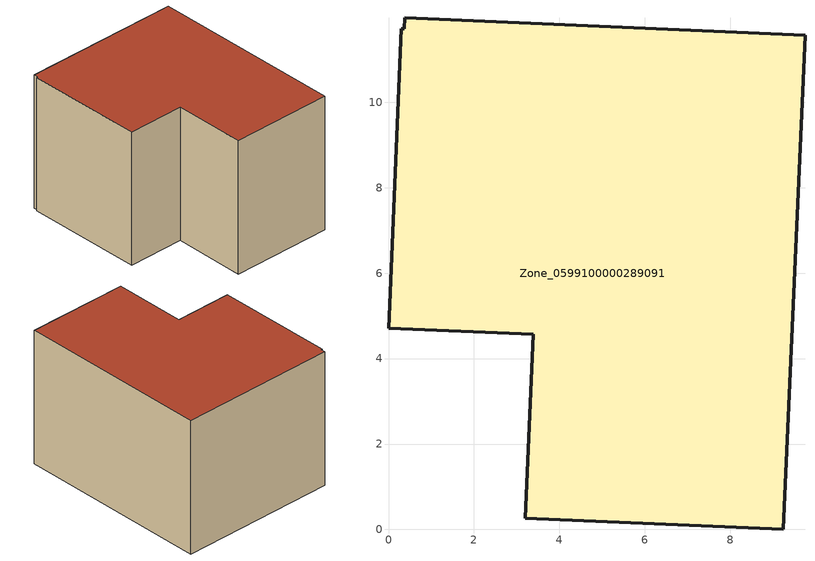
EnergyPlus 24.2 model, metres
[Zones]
Zone_0599100000289091
 floor ground (C_G): 0.39,11.98 9.75,11.57 9.24,0 3.2,0.27 3.38,4.57 0,4.71 0.3,11.72 0.37,11.72 z1.31
 wall outside (C_F): 3.38,4.57 3.2,0.27 9.24,0 9.75,11.57 0.39,11.98 0.37,11.72 0.3,11.72 0,4.71 3.38,4.57 z1.31:9.38
 roof outside (C_R): 9.75,11.57 0.39,11.98 0.37,11.72 0.3,11.72 0,4.71 3.38,4.57 3.2,0.27 9.24,0 z9.38
[BUILDING]
Pand.0599100000289091: North Axis=0; Terrain=City; Loads Convergence Tolerance Value=0.04; Temperature Convergence Tolerance Value=0.4; Solar Distribution=FullExterior; Maximum Number of Warmup Days=25; Minimum Number of Warmup Days=1
[Site:Location]
Rotterdam.The.Hague.AP_ZH_NLD Design_Conditions: Latitude=51.96; Longitude=4.45; Time Zone=1; Elevation=-4.5
[SITE:GROUNDTEMPERATURE:BUILDINGSURFACE]
18, 18, 18, 18, 18, 18, 18, 18, 18, 18, 18, 18
[MATERIAL] Thermal Absorptance=0.9; Solar Absorptance=0.7; Visible Absorptance=0.7
Name | Roughness | Thickness | Conductivity | Density | Specific Heat
G.TC.1965-1974 | MediumSmooth | 0.15 | 0.882353 | 540 | 1210
F.TC.1965-1974 | Rough | 0.3 | 0.697674 | 1920 | 840
R.TC.1965-1974 | MediumRough | 0.2 | 0.232558 | 1500 | 1000
[CONSTRUCTION]
C_G: G.TC.1965-1974
C_F: F.TC.1965-1974
C_R: R.TC.1965-1974
[ZONE]
Zone_0599100000289091: Type=1; Multiplier=1; Ceiling Height=Autocalculate; Volume=Autocalculate; Floor Area=autocalculate; Part of Total Floor Area=Yes
[ZONEINFILTRATION:DESIGNFLOWRATE]
Infil_Zone_0599100000289091: Zone or ZoneList or Space or SpaceList=Zone_0599100000289091; Schedule=AlwaysOn; Design Flow Rate Calculation Method=Flow/Area; Flow Rate per Floor Area=0.003; Constant Term Coefficient=1; Temperature Term Coefficient=0; Velocity Term Coefficient=0; Velocity Squared Term Coefficient=0
[HVACTEMPLATE:ZONE:IDEALLOADSAIRSYSTEM]
Zone_0599100000289091: Maximum Heating Supply Air Temperature=50; Minimum Cooling Supply Air Temperature=13; Maximum Heating Supply Air Humidity Ratio=0.0156; Minimum Cooling Supply Air Humidity Ratio=0.0077; Heating Limit=NoLimit; Cooling Limit=NoLimit; Dehumidification Control Type=ConstantSensibleHeatRatio; Cooling Sensible Heat Ratio=0.7; Dehumidification Setpoint=60; Humidification Control Type=None; Humidification Setpoint=30; Outdoor Air Method=None; Outdoor Air Flow Rate per Person=0.00944; Outdoor Air Flow Rate per Zone Floor Area=0; Outdoor Air Flow Rate per Zone=0; Demand Controlled Ventilation Type=None; Outdoor Air Economizer Type=NoEconomizer; Heat Recovery Type=None; Sensible Heat Recovery Effectiveness=0.7; Latent Heat Recovery Effectiveness=0.65
[ZONECONTROL:THERMOSTAT]
ThermostatControl_Zone_0599100000289091: Zone or ZoneList=Zone_0599100000289091; Control Type Schedule=DualSetpointControlType; Control 1=Thermostat_Zone_0599100000289091; Temperature Difference Between Cutout And Setpoint=0
[THERMOSTATSETPOINT:DUALSETPOINT]
Thermostat_Zone_0599100000289091: Heating Setpoint Temperature Schedule=HeatingSetpoint_Zone_0599100000289091; Cooling Setpoint Temperature Schedule=CoolingSetpoint_Zone_0599100000289091
[SCHEDULE:COMPACT]
HeatingSetpoint_Zone_0599100000289091: Through: 12/31, For: AllDays, Until: 24:00, 21
CoolingSetpoint_Zone_0599100000289091: Through: 12/31, For: AllDays, Until: 24:00, 24
DualSetpointControlType: Through: 12/31, For: AllDays, Until: 24:00, 4
AlwaysOn: Through: 12/31, For: AllDays, Until: 24:00, 1
